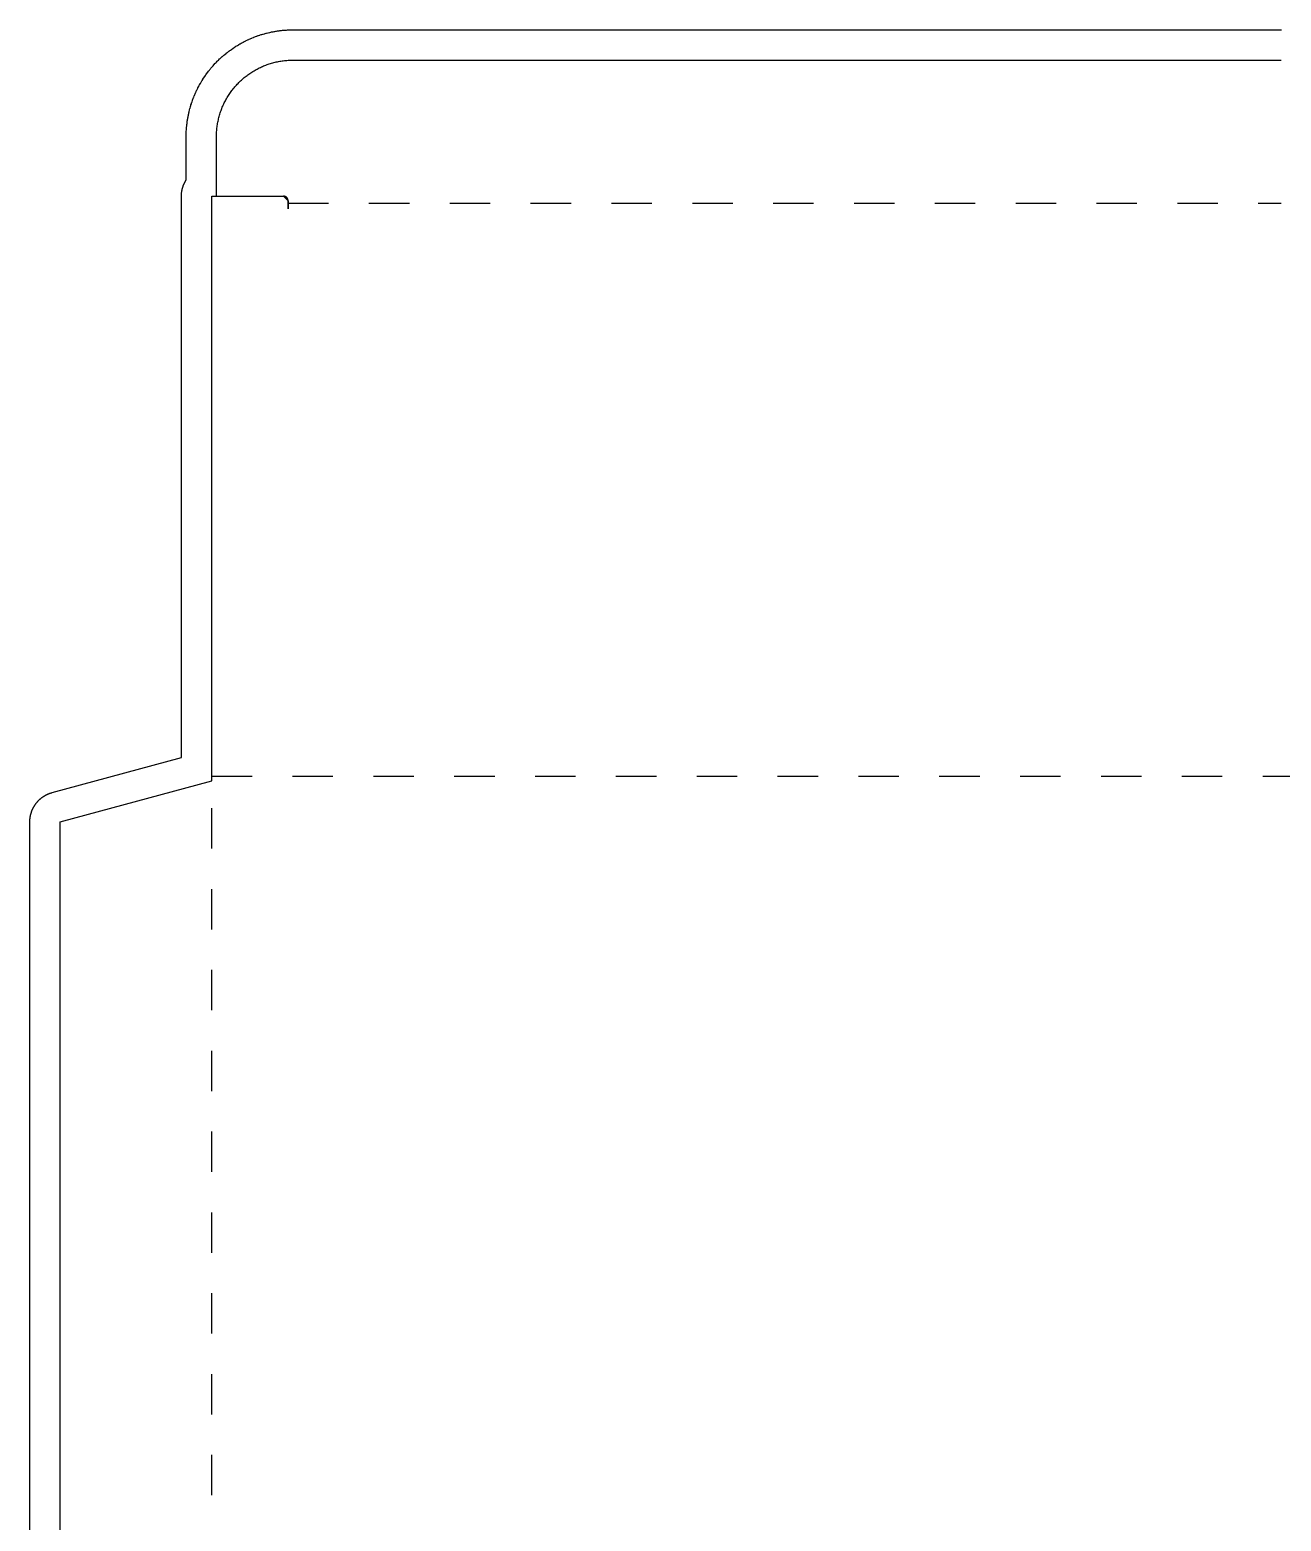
# Model space of a CAD drawing. Extents: x -9 to 1073, y -897 to 0.
# Drawn here: x -9 to 362.5, y -442.8 to 0 of the extents above; entities that cross this region are included whole.
import ezdxf

# ---------------------------------------------------------------- set-up
doc = ezdxf.new("R2010")
doc.units = 0
doc.linetypes.add('DASHED', pattern=[24, 12, -12])
for name, color, linetype in [('BLEED', 3, 'CONTINUOUS'), ('CREASE', 5, 'DASHED'), ('CUT', 1, 'CONTINUOUS')]:
    doc.layers.add(name, color=color, linetype=linetype)

msp = doc.modelspace()

# ---------------------------------------------------------------- linework, layer by layer
at = {"layer": 'BLEED'}
for p, q in [((68.6657, -0.0029), (69.0221, 0)), ((69.0221, 0), (361.1354, 0)), ((361.1354, 0), (361.4918, -0.0029)), ((52.9128, -4.4453), (53.0388, -4.3704)), ((53.0388, -4.3704), (53.347, -4.1918)), ((53.347, -4.1918), (53.4528, -4.1321)), ((53.4528, -4.1321), (53.7631, -3.9578)), ((53.7631, -3.9578), (53.8992, -3.883)), ((53.8992, -3.883), (54.2131, -3.7138)), ((54.2131, -3.7138), (54.3355, -3.649)), ((54.3355, -3.649), (54.6516, -3.4848)), ((54.6516, -3.4848), (54.7747, -3.4222)), ((54.7747, -3.4222), (55.093, -3.263)), ((55.093, -3.263), (55.2247, -3.1982)), ((55.2247, -3.1982), (55.5458, -3.0442)), ((55.5458, -3.0442), (55.656, -2.9923)), ((55.656, -2.9923), (55.9793, -2.8426)), ((55.9793, -2.8426), (56.1269, -2.7756)), ((56.1269, -2.7756), (56.453, -2.6316)), ((56.453, -2.6316), (56.5805, -2.5769)), ((56.5805, -2.5769), (56.9088, -2.4379)), ((56.9088, -2.4379), (57.0456, -2.381)), ((57.0456, -2.381), (57.3754, -2.2478)), ((57.3754, -2.2478), (57.4949, -2.2003)), ((57.4949, -2.2003), (57.8275, -2.0714)), ((57.8275, -2.0714), (57.9672, -2.0189)), ((57.9672, -2.0189), (58.3013, -1.8958)), ((58.3013, -1.8958), (58.4251, -1.8511)), ((58.4251, -1.8511), (58.7606, -1.733)), ((58.7606, -1.733), (58.9133, -1.6805)), ((58.9133, -1.6805), (59.2517, -1.5682)), ((59.2517, -1.5682), (59.3561, -1.5343)), ((59.3561, -1.5343), (59.6952, -1.4263)), ((59.6952, -1.4263), (59.8039, -1.3925)), ((59.8039, -1.3925), (59.8601, -1.3759)), ((59.8601, -1.3759), (60.2014, -1.2744)), ((60.2014, -1.2744), (60.3166, -1.2406)), ((60.3166, -1.2406), (60.66, -1.1434)), ((60.66, -1.1434), (60.817, -1.1009)), ((60.817, -1.1009), (61.1611, -1.0102)), ((61.1611, -1.0102), (61.272, -0.9814)), ((61.272, -0.9814), (61.6176, -0.895)), ((61.6176, -0.895), (61.781, -0.8561)), ((61.781, -0.8561), (62.1281, -0.7762)), ((62.1281, -0.7762), (62.2397, -0.751)), ((62.2397, -0.751), (62.5882, -0.6754)), ((62.5882, -0.6754), (62.7487, -0.6422)), ((62.7487, -0.6422), (63.0979, -0.5731)), ((63.0979, -0.5731), (63.2239, -0.5486)), ((63.2239, -0.5486), (63.5738, -0.4846)), ((63.5738, -0.4846), (63.7214, -0.4594)), ((63.7214, -0.4594), (64.0728, -0.401)), ((64.0728, -0.401), (64.2024, -0.3802)), ((64.2024, -0.3802), (64.5552, -0.3269)), ((64.5552, -0.3269), (64.6978, -0.3067)), ((64.6978, -0.3067), (65.0506, -0.2592)), ((65.0506, -0.2592), (65.1967, -0.2405)), ((65.1967, -0.2405), (65.5502, -0.1987)), ((65.5502, -0.1987), (65.6978, -0.1829)), ((65.6978, -0.1829), (66.0528, -0.1469)), ((66.0528, -0.1469), (66.1774, -0.1346)), ((66.1774, -0.1346), (66.5316, -0.1037)), ((66.5316, -0.1037), (66.6792, -0.0922)), ((66.6792, -0.0922), (67.0349, -0.067)), ((67.0349, -0.067), (67.1796, -0.0583)), ((67.1796, -0.0583), (67.5353, -0.0389)), ((67.5353, -0.0389), (67.6807, -0.0317)), ((67.6807, -0.0317), (68.0364, -0.018)), ((68.0364, -0.018), (68.1638, -0.0144)), ((68.1638, -0.0144), (68.5202, -0.0058)), ((68.5202, -0.0058), (68.6657, -0.0029)), ((361.4918, -0.0029), (361.6373, -0.0058)), ((361.6373, -0.0058), (361.9937, -0.0144)), ((361.9937, -0.0144), (362.1211, -0.018)), ((362.1211, -0.018), (362.4768, -0.0317)), ((362.4768, -0.0317), (362.6222, -0.0389)), ((47.0959, -8.8841), (47.3537, -8.6378)), ((47.3537, -8.6378), (47.4674, -8.532)), ((47.4674, -8.532), (47.7288, -8.2908)), ((47.7288, -8.2908), (47.8325, -8.1965)), ((47.8325, -8.1965), (48.0982, -7.9589)), ((48.0982, -7.9589), (48.1946, -7.8739)), ((48.1946, -7.8739), (48.4639, -7.6399)), ((48.4639, -7.6399), (48.5734, -7.5463)), ((48.5734, -7.5463), (48.8455, -7.3174)), ((48.8455, -7.3174), (48.9643, -7.2194)), ((48.9643, -7.2194), (49.2408, -6.9948)), ((49.2408, -6.9948), (49.3315, -6.9214)), ((49.3315, -6.9214), (49.6109, -6.7003)), ((49.6109, -6.7003), (49.7434, -6.5981)), ((49.7434, -6.5981), (50.027, -6.3821)), ((50.027, -6.3821), (50.1314, -6.3036)), ((50.1314, -6.3036), (50.418, -6.0919)), ((50.418, -6.0919), (50.5361, -6.0062)), ((50.5361, -6.0062), (50.8255, -5.7996)), ((50.8255, -5.7996), (50.9292, -5.7262)), ((50.9292, -5.7262), (51.2222, -5.5231)), ((51.2222, -5.5231), (51.3511, -5.4353)), ((51.3511, -5.4353), (51.6478, -5.2373)), ((51.6478, -5.2373), (51.7622, -5.1624)), ((51.7622, -5.1624), (52.061, -4.9694)), ((52.061, -4.9694), (52.1798, -4.8938)), ((52.1798, -4.8938), (52.4822, -4.7052)), ((52.4822, -4.7052), (52.6075, -4.6289)), ((52.6075, -4.6289), (52.9128, -4.4453)), ((43.2187, -13.405), (43.4261, -13.1148)), ((43.4261, -13.1148), (43.5096, -13.0003)), ((43.5096, -13.0003), (43.7213, -12.7138)), ((43.7213, -12.7138), (43.8062, -12.6)), ((43.8062, -12.6), (44.0222, -12.317)), ((44.0222, -12.317), (44.1022, -12.2141)), ((44.1022, -12.2141), (44.3225, -11.934)), ((44.3225, -11.934), (44.419, -11.8138)), ((44.419, -11.8138), (44.6436, -11.538)), ((44.6436, -11.538), (44.7358, -11.4271)), ((44.7358, -11.4271), (44.9654, -11.1542)), ((44.9654, -11.1542), (45.0482, -11.0563)), ((45.0482, -11.0563), (45.2815, -10.787)), ((45.2815, -10.787), (45.3838, -10.6718)), ((45.3838, -10.6718), (45.6214, -10.4069)), ((45.6214, -10.4069), (45.7171, -10.3018)), ((45.7171, -10.3018), (45.959, -10.0404)), ((45.959, -10.0404), (46.0469, -9.9468)), ((46.0469, -9.9468), (46.2924, -9.689)), ((46.2924, -9.689), (46.391, -9.5868)), ((46.391, -9.5868), (46.6409, -9.3326)), ((46.6409, -9.3326), (46.7496, -9.2239)), ((46.7496, -9.2239), (47.0038, -8.9741)), ((47.0038, -8.9741), (47.0959, -8.8841)), ((40.6152, -17.8078), (40.6764, -17.6832)), ((40.6764, -17.6832), (40.8355, -17.3642)), ((40.8355, -17.3642), (40.9018, -17.2339)), ((40.9018, -17.2339), (41.0659, -16.9178)), ((41.0659, -16.9178), (41.1343, -16.7882)), ((41.1343, -16.7882), (41.3035, -16.475)), ((41.3035, -16.475), (41.3705, -16.3541)), ((41.3705, -16.3541), (41.5447, -16.043)), ((41.5447, -16.043), (41.6167, -15.9156)), ((41.6167, -15.9156), (41.796, -15.6074)), ((41.796, -15.6074), (41.863, -15.4951)), ((41.863, -15.4951), (42.0466, -15.1898)), ((42.0466, -15.1898), (42.1279, -15.0566)), ((42.1279, -15.0566), (42.3166, -14.755)), ((42.3166, -14.755), (42.3821, -14.652)), ((42.3821, -14.652), (42.575, -14.3525)), ((42.575, -14.3525), (42.6607, -14.2222)), ((42.6607, -14.2222), (42.8587, -13.9262)), ((42.8587, -13.9262), (42.9329, -13.8175)), ((42.9329, -13.8175), (43.1352, -13.5245)), ((43.1352, -13.5245), (43.2187, -13.405)), ((38.8375, -22.2998), (38.9448, -21.96)), ((38.9448, -21.96), (38.993, -21.8124)), ((38.993, -21.8124), (39.1061, -21.4747)), ((39.1061, -21.4747), (39.1486, -21.3494)), ((39.1486, -21.3494), (39.2666, -21.0132)), ((39.2666, -21.0132), (39.3134, -20.8836)), ((39.3134, -20.8836), (39.4366, -20.5495)), ((39.4366, -20.5495), (39.4855, -20.4199)), ((39.4855, -20.4199), (39.6137, -20.088)), ((39.6137, -20.088), (39.6684, -19.949)), ((39.6684, -19.949), (39.8023, -19.6186)), ((39.8023, -19.6186), (39.8556, -19.4911)), ((39.8556, -19.4911), (39.9946, -19.1628)), ((39.9946, -19.1628), (40.0522, -19.0289)), ((40.0522, -19.0289), (40.1962, -18.7034)), ((40.1962, -18.7034), (40.253, -18.5774)), ((40.253, -18.5774), (40.4021, -18.2542)), ((40.4021, -18.2542), (40.4611, -18.1289)), ((40.4611, -18.1289), (40.6152, -17.8078)), ((37.8209, -26.6386), (37.8799, -26.2872)), ((37.8799, -26.2872), (37.8986, -26.1778)), ((37.8986, -26.1778), (37.962, -25.8271)), ((37.962, -25.8271), (37.9937, -25.663)), ((37.9937, -25.663), (38.0635, -25.3138)), ((38.0635, -25.3138), (38.0894, -25.1878)), ((38.0894, -25.1878), (38.1643, -24.8393)), ((38.1643, -24.8393), (38.1967, -24.6931)), ((38.1967, -24.6931), (38.2774, -24.3461)), ((38.2774, -24.3461), (38.3083, -24.2172)), ((38.3083, -24.2172), (38.394, -23.8716)), ((38.394, -23.8716), (38.4314, -23.7262)), ((38.4314, -23.7262), (38.5229, -23.382)), ((38.5229, -23.382), (38.5582, -23.2546)), ((38.5582, -23.2546), (38.6546, -22.9118)), ((38.6546, -22.9118), (38.6964, -22.7678)), ((38.6964, -22.7678), (38.7986, -22.4266)), ((38.7986, -22.4266), (38.8375, -22.2998)), ((37.4227, -31.1018), (37.4314, -30.7462)), ((37.4314, -30.7462), (37.435, -30.6202)), ((37.435, -30.6202), (37.4486, -30.2638)), ((37.4486, -30.2638), (37.4566, -30.0996)), ((37.4566, -30.0996), (37.4767, -29.7439)), ((37.4767, -29.7439), (37.4846, -29.6158)), ((37.4846, -29.6158), (37.5098, -29.2608)), ((37.5098, -29.2608), (37.5199, -29.1341)), ((37.5199, -29.1341), (37.5502, -28.7791)), ((37.5502, -28.7791), (37.566, -28.615)), ((37.566, -28.615), (37.6027, -28.2607)), ((37.6027, -28.2607), (37.6164, -28.1333)), ((37.6164, -28.1333), (37.6582, -27.7798)), ((37.6582, -27.7798), (37.6762, -27.6365)), ((37.6762, -27.6365), (37.7237, -27.283)), ((37.7237, -27.283), (37.7424, -27.1526)), ((37.7424, -27.1526), (37.795, -26.8006)), ((37.795, -26.8006), (37.8209, -26.6386)), ((37.4177, -31.6224), (37.4198, -31.266)), ((37.4177, -44.545), (37.4177, -31.6224)), ((37.4198, -31.266), (37.4227, -31.1018)), ((36.018, -48.8246), (36.0259, -48.7109)), ((36.0259, -48.7109), (36.0353, -48.5978)), ((36.0353, -48.5978), (36.0461, -48.4841)), ((36.0461, -48.4841), (36.0583, -48.371)), ((36.0583, -48.371), (36.072, -48.258)), ((36.072, -48.258), (36.0871, -48.145)), ((36.0871, -48.145), (36.1037, -48.0326)), ((36.1037, -48.0326), (36.1217, -47.9203)), ((36.1217, -47.9203), (36.1404, -47.808)), ((36.1404, -47.808), (36.1613, -47.6957)), ((36.1613, -47.6957), (36.1836, -47.5841)), ((36.1836, -47.5841), (36.2074, -47.4732)), ((36.2074, -47.4732), (36.2326, -47.3616)), ((36.2326, -47.3616), (36.2585, -47.2514)), ((36.2585, -47.2514), (36.2866, -47.1406)), ((36.2866, -47.1406), (36.3154, -47.0311)), ((36.3154, -47.0311), (36.3463, -46.921)), ((36.3463, -46.921), (36.378, -46.8115)), ((36.378, -46.8115), (36.4118, -46.7028)), ((36.4118, -46.7028), (36.4464, -46.5948)), ((36.4464, -46.5948), (36.4824, -46.4868)), ((36.4824, -46.4868), (36.5198, -46.3788)), ((36.5198, -46.3788), (36.5587, -46.2722)), ((36.5587, -46.2722), (36.599, -46.1657)), ((36.599, -46.1657), (36.6401, -46.0598)), ((36.6401, -46.0598), (36.6833, -45.954)), ((36.6833, -45.954), (36.7272, -45.8489)), ((36.7272, -45.8489), (36.7726, -45.7445)), ((36.7726, -45.7445), (36.8194, -45.6408)), ((36.8194, -45.6408), (36.8676, -45.5378)), ((36.8676, -45.5378), (36.9173, -45.4356)), ((36.9173, -45.4356), (36.9677, -45.3334)), ((36.9677, -45.3334), (37.0195, -45.2318)), ((37.0195, -45.2318), (37.0728, -45.1318)), ((37.0728, -45.1318), (37.1275, -45.0317)), ((37.1275, -45.0317), (37.1837, -44.9323)), ((37.1837, -44.9323), (37.2406, -44.8337)), ((37.2406, -44.8337), (37.2989, -44.7358)), ((37.2989, -44.7358), (37.3586, -44.6393)), ((37.3586, -44.6393), (37.4177, -44.545)), ((36, -49.3934), (36.0007, -49.2797)), ((36, -216.1238), (36, -49.3934)), ((36.0007, -49.2797), (36.0029, -49.1659)), ((36.0029, -49.1659), (36.0065, -49.0522)), ((36.0065, -49.0522), (36.0115, -48.9384)), ((36.0115, -48.9384), (36.018, -48.8246)), ((-2.3465, -226.4796), (36, -216.1238)), ((-7.5809, -230.3179), (-7.519, -230.2222)), ((-7.519, -230.2222), (-7.4556, -230.1278)), ((-7.4556, -230.1278), (-7.3915, -230.0335)), ((-7.3915, -230.0335), (-7.326, -229.9406)), ((-7.326, -229.9406), (-7.259, -229.8485)), ((-7.259, -229.8485), (-7.1914, -229.757)), ((-7.1914, -229.757), (-7.1222, -229.6663)), ((-7.1222, -229.6663), (-7.0524, -229.577)), ((-7.0524, -229.577), (-6.9811, -229.4878)), ((-6.9811, -229.4878), (-6.9084, -229.3999)), ((-6.9084, -229.3999), (-6.835, -229.3135)), ((-6.835, -229.3135), (-6.7601, -229.2271)), ((-6.7601, -229.2271), (-6.6845, -229.1422)), ((-6.6845, -229.1422), (-6.6082, -229.0579)), ((-6.6082, -229.0579), (-6.5304, -228.9751)), ((-6.5304, -228.9751), (-6.4512, -228.893)), ((-6.4512, -228.893), (-6.3713, -228.8117)), ((-6.3713, -228.8117), (-6.2906, -228.7318)), ((-6.2906, -228.7318), (-6.2086, -228.6526)), ((-6.2086, -228.6526), (-6.1258, -228.5748)), ((-6.1258, -228.5748), (-6.0415, -228.4978)), ((-6.0415, -228.4978), (-5.9566, -228.4222)), ((-5.9566, -228.4222), (-5.8709, -228.3473)), ((-5.8709, -228.3473), (-5.7845, -228.2731)), ((-5.7845, -228.2731), (-5.6966, -228.2011)), ((-5.6966, -228.2011), (-5.6081, -228.1291)), ((-5.6081, -228.1291), (-5.5188, -228.0593)), ((-5.5188, -228.0593), (-5.4281, -227.9894)), ((-5.4281, -227.9894), (-5.3366, -227.9218)), ((-5.3366, -227.9218), (-5.2445, -227.8548)), ((-5.2445, -227.8548), (-5.1516, -227.7893)), ((-5.1516, -227.7893), (-5.058, -227.7245)), ((-5.058, -227.7245), (-4.9637, -227.6611)), ((-4.9637, -227.6611), (-4.8679, -227.5985)), ((-4.8679, -227.5985), (-4.7722, -227.538)), ((-4.7722, -227.538), (-4.675, -227.4782)), ((-4.675, -227.4782), (-4.5778, -227.4199)), ((-4.5778, -227.4199), (-4.4791, -227.3623)), ((-4.4791, -227.3623), (-4.3798, -227.3062)), ((-4.3798, -227.3062), (-4.2804, -227.2514)), ((-4.2804, -227.2514), (-4.1796, -227.1982)), ((-4.1796, -227.1982), (-4.0788, -227.1456)), ((-4.0788, -227.1456), (-3.9766, -227.0945)), ((-3.9766, -227.0945), (-3.8743, -227.0448)), ((-3.8743, -227.0448), (-3.7714, -226.9966)), ((-3.7714, -226.9966), (-3.6677, -226.9498)), ((-3.6677, -226.9498), (-3.5633, -226.9037)), ((-3.5633, -226.9037), (-3.4582, -226.8598)), ((-3.4582, -226.8598), (-3.353, -226.8166)), ((-3.353, -226.8166), (-3.2472, -226.7748)), ((-3.2472, -226.7748), (-3.1406, -226.7345)), ((-3.1406, -226.7345), (-3.0341, -226.6956)), ((-3.0341, -226.6956), (-2.9268, -226.6574)), ((-2.9268, -226.6574), (-2.8188, -226.6214)), ((-2.8188, -226.6214), (-2.7101, -226.5862)), ((-2.7101, -226.5862), (-2.6014, -226.553)), ((-2.6014, -226.553), (-2.4919, -226.5206)), ((-2.4919, -226.5206), (-2.3465, -226.4796)), ((-8.9885, -234.7135), (-8.982, -234.5998)), ((-8.982, -234.5998), (-8.9741, -234.486)), ((-8.9741, -234.486), (-8.9647, -234.373)), ((-8.9647, -234.373), (-8.9539, -234.2592)), ((-8.9539, -234.2592), (-8.9417, -234.1462)), ((-8.9417, -234.1462), (-8.928, -234.0331)), ((-8.928, -234.0331), (-8.9129, -233.9201)), ((-8.9129, -233.9201), (-8.8963, -233.8078)), ((-8.8963, -233.8078), (-8.8783, -233.6954)), ((-8.8783, -233.6954), (-8.8596, -233.5831)), ((-8.8596, -233.5831), (-8.8387, -233.4708)), ((-8.8387, -233.4708), (-8.8164, -233.3592)), ((-8.8164, -233.3592), (-8.7926, -233.2483)), ((-8.7926, -233.2483), (-8.7674, -233.1367)), ((-8.7674, -233.1367), (-8.7415, -233.0266)), ((-8.7415, -233.0266), (-8.7134, -232.9157)), ((-8.7134, -232.9157), (-8.6846, -232.8062)), ((-8.6846, -232.8062), (-8.6537, -232.6961)), ((-8.6537, -232.6961), (-8.622, -232.5866)), ((-8.622, -232.5866), (-8.5882, -232.4779)), ((-8.5882, -232.4779), (-8.5536, -232.3699)), ((-8.5536, -232.3699), (-8.5176, -232.2619)), ((-8.5176, -232.2619), (-8.4802, -232.1539)), ((-8.4802, -232.1539), (-8.4413, -232.0474)), ((-8.4413, -232.0474), (-8.401, -231.9408)), ((-8.401, -231.9408), (-8.3599, -231.835)), ((-8.3599, -231.835), (-8.3167, -231.7291)), ((-8.3167, -231.7291), (-8.2728, -231.624)), ((-8.2728, -231.624), (-8.2274, -231.5196)), ((-8.2274, -231.5196), (-8.1806, -231.4159)), ((-8.1806, -231.4159), (-8.1324, -231.313)), ((-8.1324, -231.313), (-8.0827, -231.2107)), ((-8.0827, -231.2107), (-8.0323, -231.1085)), ((-8.0323, -231.1085), (-7.9805, -231.007)), ((-7.9805, -231.007), (-7.9272, -230.9069)), ((-7.9272, -230.9069), (-7.8725, -230.8068)), ((-7.8725, -230.8068), (-7.8163, -230.7074)), ((-7.8163, -230.7074), (-7.7594, -230.6088)), ((-7.7594, -230.6088), (-7.7011, -230.5109)), ((-7.7011, -230.5109), (-7.6414, -230.4144)), ((-7.6414, -230.4144), (-7.5809, -230.3179)), ((-9, -235.1686), (-8.9993, -235.0548)), ((-9, -662.989), (-9, -235.1686)), ((-8.9993, -235.0548), (-8.9971, -234.941)), ((-8.9971, -234.941), (-8.9935, -234.8273)), ((-8.9935, -234.8273), (-8.9885, -234.7135))]:
    msp.add_line(p, q, dxfattribs=at)
at = {"layer": 'CREASE'}
for p, q in [((67.6772, -51.5197), (362.4803, -51.5197)), ((45, -221.5984), (385.1575, -221.5984)), ((45, -675.1417), (45, -223.0157))]:
    msp.add_line(p, q, dxfattribs=at)
at = {"layer": 'CUT'}
for p, q in [((55.7654, -13.3308), (56.0549, -13.1242)), ((56.0549, -13.1242), (56.3479, -12.9211)), ((56.3479, -12.9211), (56.6446, -12.7231)), ((56.6446, -12.7231), (56.9434, -12.5302)), ((56.9434, -12.5302), (57.2458, -12.3415)), ((57.2458, -12.3415), (57.551, -12.1579)), ((57.551, -12.1579), (57.8592, -11.9794)), ((57.8592, -11.9794), (58.1695, -11.8051)), ((58.1695, -11.8051), (58.4834, -11.6359)), ((58.4834, -11.6359), (58.7995, -11.4718)), ((58.7995, -11.4718), (59.1178, -11.3126)), ((59.1178, -11.3126), (59.4389, -11.1586)), ((59.4389, -11.1586), (59.7622, -11.0088)), ((59.7622, -11.0088), (60.0883, -10.8648)), ((60.0883, -10.8648), (60.4166, -10.7258)), ((60.4166, -10.7258), (60.7464, -10.5926)), ((60.7464, -10.5926), (61.079, -10.4638)), ((61.079, -10.4638), (61.4131, -10.3406)), ((61.4131, -10.3406), (61.7486, -10.2226)), ((61.7486, -10.2226), (62.087, -10.1102)), ((62.087, -10.1102), (62.4262, -10.0022)), ((62.4262, -10.0022), (62.7674, -9.9007)), ((62.7674, -9.9007), (63.1109, -9.8035)), ((63.1109, -9.8035), (63.455, -9.7128)), ((63.455, -9.7128), (63.8006, -9.6264)), ((63.8006, -9.6264), (64.1477, -9.5465)), ((64.1477, -9.5465), (64.4962, -9.4709)), ((64.4962, -9.4709), (64.8454, -9.4018)), ((64.8454, -9.4018), (65.1953, -9.3377)), ((65.1953, -9.3377), (65.5466, -9.2794)), ((65.5466, -9.2794), (65.8994, -9.2261)), ((65.8994, -9.2261), (66.2522, -9.1786)), ((66.2522, -9.1786), (66.6058, -9.1368)), ((66.6058, -9.1368), (66.9607, -9.1008)), ((66.9607, -9.1008), (67.315, -9.0698)), ((67.315, -9.0698), (67.6706, -9.0446)), ((67.6706, -9.0446), (68.0263, -9.0252)), ((68.0263, -9.0252), (68.382, -9.0115)), ((68.382, -9.0115), (68.7384, -9.0029)), ((68.7384, -9.0029), (69.0948, -9)), ((69.0948, -9), (69.0948, -9)), ((69.0948, -9), (361.0627, -9)), ((361.0627, -9), (361.0627, -9)), ((361.0627, -9), (361.4191, -9.0029)), ((361.4191, -9.0029), (361.7755, -9.0115)), ((361.7755, -9.0115), (362.1312, -9.0252)), ((362.1312, -9.0252), (362.4869, -9.0446)), ((51.1762, -17.7782), (51.3965, -17.4982)), ((51.3965, -17.4982), (51.6211, -17.2224)), ((51.6211, -17.2224), (51.8508, -16.9495)), ((51.8508, -16.9495), (52.0841, -16.6802)), ((52.0841, -16.6802), (52.3217, -16.4153)), ((52.3217, -16.4153), (52.5636, -16.1539)), ((52.5636, -16.1539), (52.8091, -15.8962)), ((52.8091, -15.8962), (53.059, -15.642)), ((53.059, -15.642), (53.3131, -15.3922)), ((53.3131, -15.3922), (53.5709, -15.1459)), ((53.5709, -15.1459), (53.8322, -14.9047)), ((53.8322, -14.9047), (54.0979, -14.6671)), ((54.0979, -14.6671), (54.3672, -14.4331)), ((54.3672, -14.4331), (54.6394, -14.2042)), ((54.6394, -14.2042), (54.9158, -13.9795)), ((54.9158, -13.9795), (55.1952, -13.7585)), ((55.1952, -13.7585), (55.4789, -13.5425)), ((55.4789, -13.5425), (55.7654, -13.3308)), ((48.4265, -22.3452), (48.5755, -22.0219)), ((48.5755, -22.0219), (48.7296, -21.7008)), ((48.7296, -21.7008), (48.8887, -21.3818)), ((48.8887, -21.3818), (49.0529, -21.0658)), ((49.0529, -21.0658), (49.2221, -20.7526)), ((49.2221, -20.7526), (49.3963, -20.4415)), ((49.3963, -20.4415), (49.5756, -20.1334)), ((49.5756, -20.1334), (49.7592, -19.8281)), ((49.7592, -19.8281), (49.9478, -19.5264)), ((49.9478, -19.5264), (50.1408, -19.2269)), ((50.1408, -19.2269), (50.3388, -18.931)), ((50.3388, -18.931), (50.5411, -18.6379)), ((50.5411, -18.6379), (50.7485, -18.3478)), ((50.7485, -18.3478), (50.9602, -18.0612)), ((50.9602, -18.0612), (51.1762, -17.7782)), ((46.9634, -26.73), (47.0441, -26.383)), ((47.0441, -26.383), (47.1298, -26.0374)), ((47.1298, -26.0374), (47.2212, -25.6932)), ((47.2212, -25.6932), (47.3177, -25.3505)), ((47.3177, -25.3505), (47.4199, -25.0092)), ((47.4199, -25.0092), (47.5272, -24.6694)), ((47.5272, -24.6694), (47.6402, -24.3317)), ((47.6402, -24.3317), (47.7583, -23.9954)), ((47.7583, -23.9954), (47.8814, -23.6614)), ((47.8814, -23.6614), (48.0096, -23.3294)), ((48.0096, -23.3294), (48.1435, -22.999)), ((48.1435, -22.999), (48.2825, -22.6706)), ((48.2825, -22.6706), (48.4265, -22.3452)), ((46.4198, -31.3207), (46.4285, -30.965)), ((46.4285, -30.965), (46.4422, -30.6086)), ((46.4422, -30.6086), (46.4623, -30.253)), ((46.4623, -30.253), (46.4875, -29.898)), ((46.4875, -29.898), (46.5178, -29.543)), ((46.5178, -29.543), (46.5545, -29.1888)), ((46.5545, -29.1888), (46.5962, -28.8353)), ((46.5962, -28.8353), (46.6438, -28.4818)), ((46.6438, -28.4818), (46.6963, -28.1297)), ((46.6963, -28.1297), (46.7554, -27.7783)), ((46.7554, -27.7783), (46.8187, -27.4277)), ((46.8187, -27.4277), (46.8886, -27.0785)), ((46.8886, -27.0785), (46.9634, -26.73)), ((46.4177, -31.6771), (46.4198, -31.3207)), ((46.4177, -49.3934), (46.4177, -31.6771)), ((46.4177, -31.6771), (46.4177, -31.6771)), ((45, -223.0157), (45, -49.3934)), ((45, -49.3934), (45, -49.3934)), ((45, -49.3934), (46.4177, -49.3934)), ((46.4177, -49.3934), (46.4177, -49.3934)), ((46.4177, -49.3934), (46.4177, -49.3934)), ((46.4177, -49.3934), (66.2602, -49.3934)), ((66.2602, -49.3934), (67.6771, -50.8111)), ((66.2818, -49.3942), (66.2602, -49.3934)), ((66.3041, -49.3942), (66.2818, -49.3942)), ((66.3264, -49.3956), (66.3041, -49.3942)), ((66.3487, -49.3963), (66.3264, -49.3956)), ((66.371, -49.3978), (66.3487, -49.3963)), ((66.3934, -49.3999), (66.371, -49.3978)), ((66.4157, -49.4021), (66.3934, -49.3999)), ((66.4373, -49.405), (66.4157, -49.4021)), ((66.4596, -49.4078), (66.4373, -49.405)), ((66.4819, -49.4114), (66.4596, -49.4078)), ((66.5035, -49.415), (66.4819, -49.4114)), ((66.5251, -49.4186), (66.5035, -49.415)), ((66.5474, -49.423), (66.5251, -49.4186)), ((66.569, -49.428), (66.5474, -49.423)), ((66.5906, -49.433), (66.569, -49.428)), ((66.6122, -49.4381), (66.5906, -49.433)), ((66.6338, -49.4438), (66.6122, -49.4381)), ((66.6554, -49.4503), (66.6338, -49.4438)), ((66.6763, -49.4561), (66.6554, -49.4503)), ((66.6979, -49.4633), (66.6763, -49.4561)), ((66.7188, -49.4698), (66.6979, -49.4633)), ((66.7397, -49.4777), (66.7188, -49.4698)), ((66.7606, -49.4849), (66.7397, -49.4777)), ((66.7814, -49.4935), (66.7606, -49.4849)), ((66.8023, -49.5014), (66.7814, -49.4935)), ((66.8225, -49.5101), (66.8023, -49.5014)), ((66.8434, -49.5194), (66.8225, -49.5101)), ((66.8635, -49.5288), (66.8434, -49.5194)), ((66.8837, -49.5382), (66.8635, -49.5288)), ((66.9031, -49.5482), (66.8837, -49.5382)), ((66.9233, -49.5583), (66.9031, -49.5482)), ((66.9427, -49.5691), (66.9233, -49.5583)), ((66.9622, -49.5799), (66.9427, -49.5691)), ((66.9816, -49.5907), (66.9622, -49.5799)), ((67.0003, -49.6022), (66.9816, -49.5907)), ((67.019, -49.6145), (67.0003, -49.6022)), ((67.0378, -49.6267), (67.019, -49.6145)), ((67.0565, -49.639), (67.0378, -49.6267)), ((67.0745, -49.6512), (67.0565, -49.639)), ((67.0932, -49.6642), (67.0745, -49.6512)), ((67.1105, -49.6778), (67.0932, -49.6642)), ((67.1285, -49.6908), (67.1105, -49.6778)), ((67.1458, -49.7052), (67.1285, -49.6908)), ((67.163, -49.7189), (67.1458, -49.7052)), ((67.1803, -49.7333), (67.163, -49.7189)), ((67.1969, -49.7477), (67.1803, -49.7333)), ((67.2134, -49.7628), (67.1969, -49.7477)), ((67.23, -49.7779), (67.2134, -49.7628)), ((67.2458, -49.793), (67.23, -49.7779)), ((67.2624, -49.8089), (67.2458, -49.793)), ((67.2775, -49.8247), (67.2624, -49.8089)), ((67.2934, -49.8406), (67.2775, -49.8247)), ((67.3085, -49.8571), (67.2934, -49.8406)), ((67.3229, -49.8737), (67.3085, -49.8571)), ((67.3373, -49.8902), (67.3229, -49.8737)), ((67.3517, -49.9075), (67.3373, -49.8902)), ((67.3661, -49.9248), (67.3517, -49.9075)), ((67.3798, -49.9421), (67.3661, -49.9248)), ((67.3934, -49.9601), (67.3798, -49.9421)), ((67.4064, -49.9781), (67.3934, -49.9601)), ((67.4194, -49.9961), (67.4064, -49.9781)), ((67.4323, -50.0141), (67.4194, -49.9961)), ((67.4446, -50.0328), (67.4323, -50.0141)), ((67.4568, -50.0515), (67.4446, -50.0328)), ((67.4683, -50.0702), (67.4568, -50.0515)), ((67.4798, -50.0897), (67.4683, -50.0702)), ((67.4906, -50.1091), (67.4798, -50.0897)), ((67.5022, -50.1286), (67.4906, -50.1091)), ((67.5122, -50.148), (67.5022, -50.1286)), ((67.523, -50.1674), (67.5122, -50.148)), ((67.5324, -50.1876), (67.523, -50.1674)), ((67.5425, -50.2078), (67.5324, -50.1876)), ((67.5518, -50.2279), (67.5425, -50.2078)), ((67.5605, -50.2481), (67.5518, -50.2279)), ((67.5691, -50.269), (67.5605, -50.2481)), ((67.5778, -50.2891), (67.5691, -50.269)), ((67.5857, -50.31), (67.5778, -50.2891)), ((67.5936, -50.3309), (67.5857, -50.31)), ((67.6008, -50.3518), (67.5936, -50.3309)), ((67.608, -50.3734), (67.6008, -50.3518)), ((67.6145, -50.3942), (67.608, -50.3734)), ((67.621, -50.4158), (67.6145, -50.3942)), ((67.6267, -50.4367), (67.621, -50.4158)), ((67.6325, -50.4583), (67.6267, -50.4367)), ((67.6382, -50.4799), (67.6325, -50.4583)), ((67.6433, -50.5015), (67.6382, -50.4799)), ((67.6476, -50.5238), (67.6433, -50.5015)), ((67.6519, -50.5454), (67.6476, -50.5238)), ((67.6562, -50.567), (67.6519, -50.5454)), ((67.6598, -50.5894), (67.6562, -50.567)), ((67.6627, -50.611), (67.6598, -50.5894)), ((67.6663, -50.6333), (67.6627, -50.611)), ((67.6685, -50.6556), (67.6663, -50.6333)), ((67.6706, -50.6779), (67.6685, -50.6556)), ((67.6728, -50.6995), (67.6706, -50.6779)), ((67.6742, -50.7218), (67.6728, -50.6995)), ((67.6757, -50.7442), (67.6742, -50.7218)), ((67.6764, -50.7665), (67.6757, -50.7442)), ((67.6771, -50.7888), (67.6764, -50.7665)), ((67.6771, -50.8111), (67.6771, -50.7888)), ((67.6771, -50.8111), (67.6771, -53.1547)), ((67.6771, -53.1547), (67.6771, -50.8111)), ((0, -235.1686), (45, -223.0157)), ((45, -223.0157), (45, -223.0157)), ((45, -223.0157), (45, -223.0157)), ((45, -223.0157), (45, -223.0157)), ((0, -662.989), (0, -235.1686)), ((0, -235.1686), (0, -235.1686))]:
    msp.add_line(p, q, dxfattribs=at)

doc.saveas('drawing.dxf')
